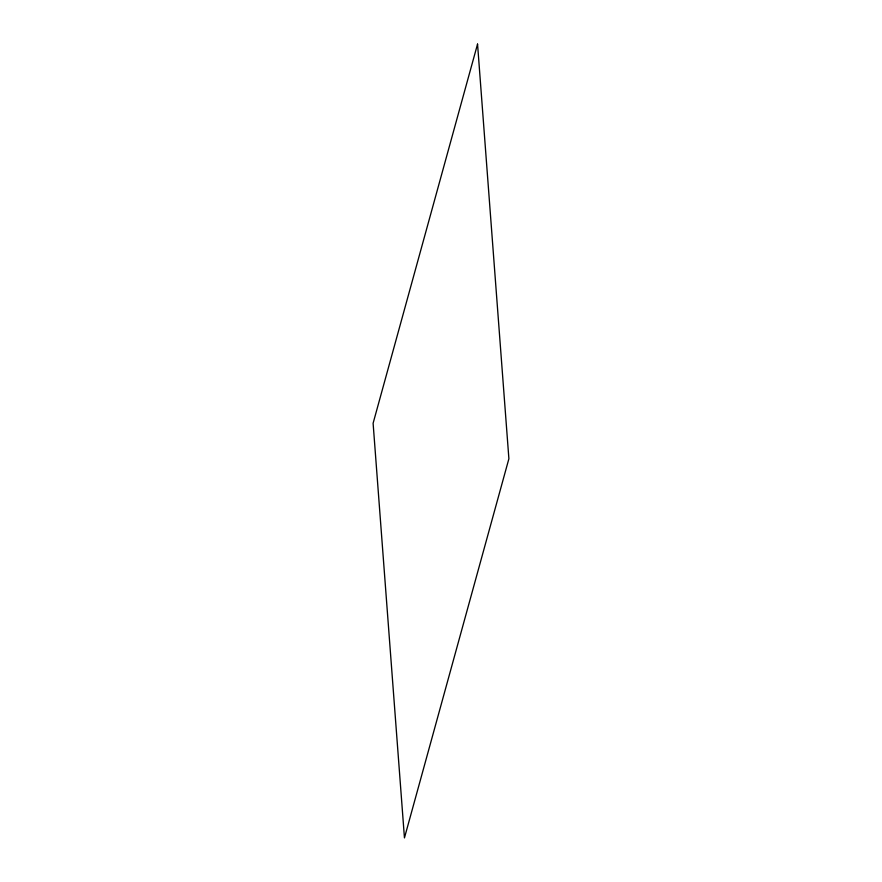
<?xml version="1.0" encoding="UTF-8"?>
<svg xmlns="http://www.w3.org/2000/svg" width="882" height="882" viewBox="0 0 882 882"><rect width="100%" height="100%" fill="white"/><g stroke="black" fill="none" stroke-linecap="round" stroke-linejoin="round"><path stroke-width="1.32" d="M477.548 44.1L373.108 423.261L404.452 837.9L508.892 458.739L477.548 44.1"/></g></svg>
